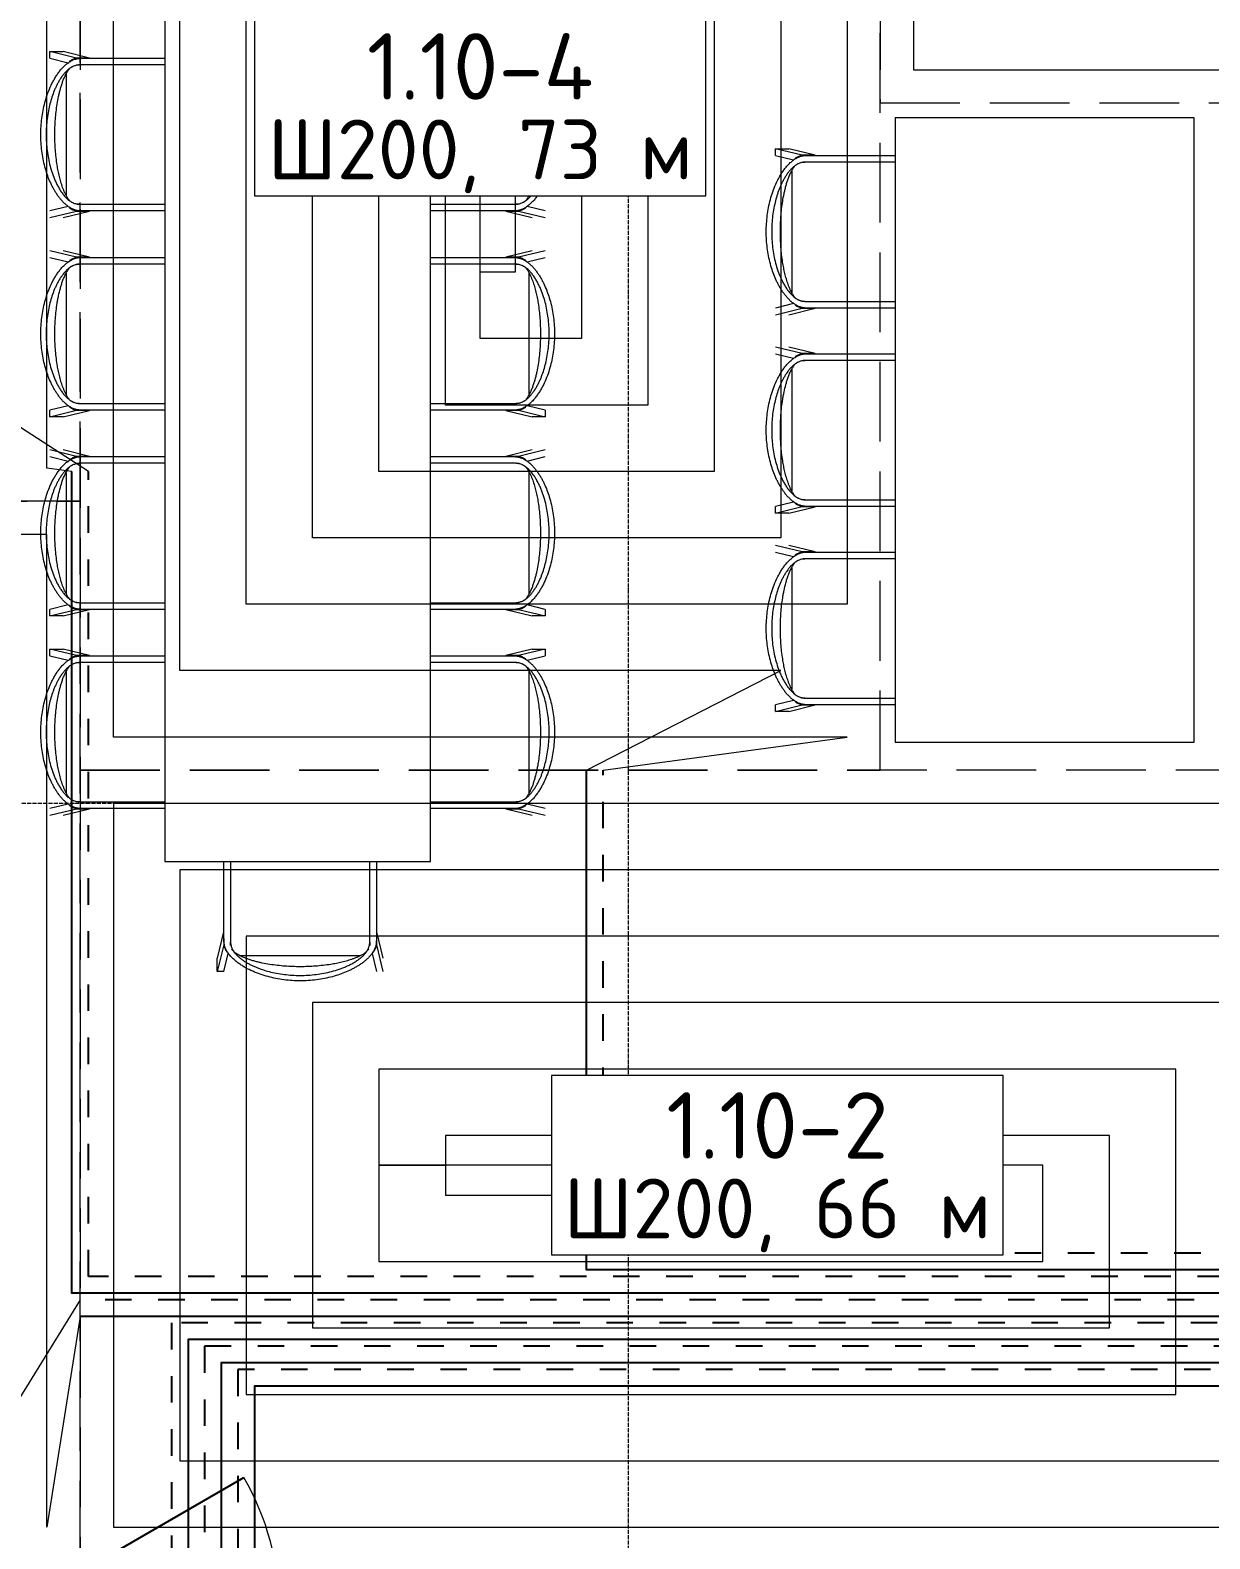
# Model space of a CAD drawing. Header units: millimetres. Extents: x -5016 to 22834, y -6019 to 18943.
# Drawn here: x 4299 to 7853, y 6685 to 11229 of the extents above; entities that cross this region are included whole.
import ezdxf
from ezdxf.enums import TextEntityAlignment as Align

# ---------------------------------------------------------------- set-up
doc = ezdxf.new("R2010")
doc.units = ezdxf.units.MM
for name, pattern in [('ОВ_ПУНКТ', [160, 80, -80]), ('ОВ_ШТРИХ', [330, 240, -90]), ('Осевая 12-2-2', [16, 12, -2, 0, -2])]:
    doc.linetypes.add(name, pattern=pattern)
for name, color, linetype, lineweight in [('A-DOOR', 8, 'Continuous', 13), ('I-FURN', 9, 'Continuous', 13), ('S-GRID', 8, 'Continuous', 13), ('АР_подложка', 8, 'Continuous', 13), ('ОВ_марки', 7, 'Continuous', 18), ('ОВ_Т11', 6, 'Continuous', 35), ('ОВ_Т21', 4, 'Continuous', 35), ('ОВ_ТП', 1, 'Continuous', 13)]:
    doc.layers.add(name, color=color, linetype=linetype, lineweight=lineweight)
doc.styles.add('GOST', font='isocpeur.ttf', dxfattribs={"width": 0.9})

# ---------------------------------------------------------------- blocks, each defined once
blk = doc.blocks.new('INT 19 Дверь межкомнатная одностворчатая - 900 х 2370 _800_ Глухое П-НАР-1569046-Этаж 1 - Планировка')
at = {"layer": 'A-DOOR', "lineweight": 25}
blk.add_line((-400, 170), (292.8, 570), dxfattribs=at)
at = {"layer": 'A-DOOR'}
for p, q in [((-400, 170), (-450, 170)), ((-450, 170), (-450, 95)), ((-400, 95), (-400, 170)), ((400, 95), (400, 170)), ((400, 170), (450, 170)), ((450, 170), (450, 95)), ((-450, 95), (-400, 95)), ((450, 95), (400, 95))]:
    blk.add_line(p, q, dxfattribs=at)
blk.add_arc((-400, 170), 800, 360, 30, dxfattribs=at)
blk = doc.blocks.new('INT Стол прямоугольный - INT Стол прямоугольный-1563841-Этаж 1 - Планировка')
at = {"layer": 'I-FURN'}
for p, q in [((1300, 400), (-1300, 400)), ((-1300, 400), (-1300, -400)), ((1300, -400), (1300, 400)), ((-1300, -400), (1300, -400))]:
    blk.add_line(p, q, dxfattribs=at)
blk = doc.blocks.new('INT Стул Wooden - INT Стул Wooden-1563847-Этаж 1 - Планировка')
at = {"layer": 'I-FURN'}
for p, q in [((-230, -160), (-230, 93.8)), ((-210, 93.8), (-210, -163.9)), ((210, -163.9), (210, 93.8)), ((230, 93.8), (230, -160)), ((-230.7, -132.8), (-250, -212.2)), ((-230.7, -132.8), (-230.5, -171.9)), ((230.5, -171.9), (230.7, -132.8)), ((250, -212.2), (230.7, -132.8)), ((-230.5, -171.9), (-250, -252.2)), ((-230, -160), (-230, -171.5)), ((-210, -173.4), (-210, -163.9)), ((210, -163.9), (210, -173.4)), ((230, -171.5), (230, -160)), ((250, -252.2), (230.5, -171.9)), ((-230, -252.2), (-216.7, -197.7)), ((-182.7, -203.4), (182.7, -203.4)), ((216.7, -197.7), (230, -252.2)), ((250, -212.2), (250, -252.2)), ((250, -252.2), (230, -252.2))]:
    blk.add_line(p, q, dxfattribs=at)
for points, knots in [([(230, -160), (229.8, -163.5), (228.9, -170.5), (226.5, -178.8), (224, -185.1), (220.7, -191.2), (216.7, -197.1), (212.9, -201.9), (210.7, -204.6), (207.3, -208.6), (202.9, -212.9), (197.7, -217.7), (192.3, -222.3), (185.3, -227.6), (176.5, -233.6), (167.4, -239.1), (158.1, -244.2), (145.4, -250.5), (128.9, -257.5), (107.7, -264.7), (85, -270.8), (53.1, -277), (20.4, -280.1), (-12.2, -280.1), (-36.7, -278.5), (-61, -275.4), (-85, -270.8), (-108.7, -264.4), (-131.8, -256.4), (-150.4, -248.2), (-164.8, -240.7), (-173.5, -235.5), (-180.2, -231.1), (-185.2, -227.6), (-190.1, -224), (-194.8, -220.2), (-199.3, -216.2), (-203.8, -212.1), (-208, -207.8), (-211.3, -204), (-213.8, -200.8), (-216.2, -197.6), (-219.2, -193.5), (-222.3, -188.3), (-224.9, -183), (-226.9, -177.5), (-229, -170), (-229.8, -164), (-230, -160)], [-1, -1, -1, -1, -0.980978, -0.961957, -0.952446, -0.942935, -0.923913, -0.914402, -0.909647, -0.904891, -0.88587, -0.876359, -0.866848, -0.847826, -0.828804, -0.809783, -0.790761, -0.771739, -0.733696, -0.695652, -0.652174, -0.608696, -0.521739, -0.478261, -0.434783, -0.391304, -0.347826, -0.304348, -0.26087, -0.217391, -0.195652, -0.173913, -0.163043, -0.152174, -0.141304, -0.130435, -0.119565, -0.108696, -0.097826, -0.086957, -0.081522, -0.076087, -0.065217, -0.054348, -0.043478, -0.032609, -0.021739, 0, 0, 0, 0]), ([(-230, -171.5), (-229.3, -175.1), (-227.8, -180.2), (-224.9, -186.5), (-222.7, -190.2), (-221.2, -192.4), (-220.6, -193.2), (-220.6, -193.3)], [-1, -1, -1, -1, -0.97916667, -0.96875, -0.95833333, -0.953125, -0.95238095, -0.95238095, -0.95238095, -0.95238095]), ([(-210, -163.9), (-209.7, -167.5), (-208.5, -174.2), (-206, -181.3), (-203.9, -185.8), (-202.3, -188.7), (-199.1, -193.7), (-194.5, -199), (-190.4, -203.3), (-188, -205.7), (-184.2, -209.2), (-179.5, -213), (-174.6, -216.5), (-171.8, -218.5), (-167.5, -221.4), (-160.9, -225.5), (-151.7, -230.5), (-142.4, -235.1), (-132.7, -239.3), (-119.8, -244.3), (-103.2, -249.7), (-82.1, -255.1), (-59.6, -259.4), (-35.8, -262.3), (-12, -263.8), (20, -263.8), (59.7, -260.2), (98.7, -251.5), (125, -242.5), (139.6, -236.4), (148.5, -232.1), (155.5, -228.4), (160.7, -225.6), (165.8, -222.5), (170.7, -219.3), (175.6, -215.8), (180.4, -212.3), (184.2, -209.1), (187.1, -206.5), (189.2, -204.4), (191.3, -202.3), (194, -199.5), (197.3, -195.7), (200.3, -191.8), (202.4, -188.6), (203.8, -186.1), (205, -183.5), (206.5, -180), (208.6, -173.7), (209.6, -167.9), (210, -163.9)], [-1, -1, -1, -1, -0.979167, -0.958333, -0.953125, -0.947917, -0.9375, -0.916667, -0.90625, -0.901042, -0.895833, -0.875, -0.864583, -0.859375, -0.854167, -0.833333, -0.8125, -0.791667, -0.770833, -0.75, -0.708333, -0.666667, -0.619048, -0.571429, -0.52381, -0.47619, -0.380952, -0.285714, -0.238095, -0.214286, -0.190476, -0.178571, -0.166667, -0.154762, -0.142857, -0.130952, -0.119048, -0.107143, -0.10119, -0.095238, -0.089286, -0.083333, -0.071429, -0.059524, -0.053571, -0.047619, -0.041667, -0.035714, -0.02381, 0, 0, 0, 0]), ([(220.6, -193.3), (221.1, -192.5), (222.3, -190.9), (224.3, -187.6), (227.4, -181.5), (229.2, -175.6), (230, -171.5)], [-0.04761905, -0.04761905, -0.04761905, -0.04761905, -0.04166667, -0.03571429, -0.02380952, 0, 0, 0, 0]), ([(-201.1, -190.4), (-201.7, -189.7), (-203.3, -187.7), (-204.7, -185.5), (-205.6, -183.9)], [-0.0431279, -0.0431279, -0.0431279, -0.0431279, -0.0375, -0.025, -0.025, -0.025, -0.025]), ([(198.1, -193.7), (197.8, -194), (195.5, -196.1), (190.4, -199.6), (184.5, -202.7), (181, -204.6), (179.8, -205.2), (177.9, -206.2), (173.7, -208.3), (168.4, -210.5), (163, -212.6), (157.7, -214.6), (150.8, -217), (142.5, -219.5), (134.2, -221.8), (125.8, -224), (117.3, -225.9), (106.1, -228.2), (90.2, -231), (69, -233.9), (46.2, -236), (23.1, -237.3), (0.1, -237.7), (-23.1, -237.3), (-46, -236), (-69.2, -233.9), (-88, -231.3), (-103.3, -228.7), (-118.5, -225.7), (-133.1, -222.2), (-146.1, -218.4), (-153.5, -216.1), (-158.9, -214.1), (-164.4, -212.1), (-169.7, -210), (-174.2, -208), (-177.2, -206.6), (-178.9, -205.7), (-180.1, -205.1), (-181.4, -204.4), (-183.1, -203.5), (-186.1, -201.9), (-190.4, -199.5), (-194.3, -196.9), (-196.9, -194.8), (-197.9, -193.9), (-198.2, -193.6)], [-0.9467731, -0.9467731, -0.9467731, -0.9467731, -0.94375, -0.925, -0.90625, -0.9015625, -0.8992187, -0.896875, -0.8875, -0.86875, -0.859375, -0.85, -0.83125, -0.8125, -0.79375, -0.775, -0.75625, -0.7375, -0.7, -0.65, -0.6, -0.55, -0.5, -0.45, -0.4, -0.35, -0.3, -0.275, -0.25, -0.2, -0.175, -0.1625, -0.15, -0.1375, -0.125, -0.1125, -0.10625, -0.103125, -0.1, -0.096875, -0.09375, -0.0875, -0.075, -0.0625, -0.05625, -0.053125, -0.053125, -0.053125, -0.053125]), ([(205.6, -183.8), (204.7, -185.4), (203.3, -187.7), (201.6, -189.8), (201.1, -190.4)], [-0.975298, -0.975298, -0.975298, -0.975298, -0.9625, -0.95685193, -0.95685193, -0.95685193, -0.95685193])]:
    blk.add_open_spline(points, degree=3, knots=knots, dxfattribs=at)
blk = doc.blocks.new('INT Стул Wooden - INT Стул Wooden-1563848-Этаж 1 - Планировка')
at = {"layer": 'I-FURN'}
for p, q in [((-250, 252.2), (-230.5, 171.9)), ((-216.7, 197.7), (-230, 252.2)), ((230, 252.2), (216.7, 197.7)), ((230, 252.2), (250, 252.2)), ((230.5, 171.9), (250, 252.2)), ((250, 252.2), (250, 212.2)), ((-250, 212.2), (-230.7, 132.8)), ((182.7, 203.4), (-182.7, 203.4)), ((230.7, 132.8), (250, 212.2)), ((-230.5, 171.9), (-230.7, 132.8)), ((-230, 171.5), (-230, 160)), ((-230, -93.8), (-230, 160)), ((-210, 163.9), (-210, 173.4)), ((-210, 163.9), (-210, -93.8)), ((210, 173.4), (210, 163.9)), ((210, -93.8), (210, 163.9)), ((230, 160), (230, 171.5)), ((230, 160), (230, -93.8)), ((230.7, 132.8), (230.5, 171.9))]:
    blk.add_line(p, q, dxfattribs=at)
for points, knots in [([(-230, 160), (-229.8, 163.5), (-228.9, 170.5), (-226.6, 178.7), (-224, 185), (-220.7, 191.2), (-216.7, 197.1), (-212.9, 201.9), (-210.7, 204.6), (-207.3, 208.6), (-202.9, 213), (-197.6, 217.7), (-192.3, 222.3), (-185.2, 227.7), (-176.4, 233.6), (-167.4, 239.2), (-158, 244.2), (-145.4, 250.5), (-128.9, 257.5), (-107.7, 264.7), (-85, 270.8), (-53.1, 277), (-20.4, 280.1), (12.3, 280.1), (36.7, 278.5), (61.1, 275.4), (93, 269.2), (124.4, 259.7), (150.4, 248.2), (164.8, 240.7), (173.5, 235.5), (180.3, 231), (185.3, 227.6), (190.1, 224), (194.8, 220.2), (199.4, 216.2), (203.8, 212), (208.1, 207.7), (211.3, 204), (213.8, 200.8), (216.2, 197.6), (219.2, 193.5), (222.3, 188.4), (224.9, 183.1), (226.9, 177.6), (228.9, 170), (229.8, 164.1), (230, 160)], [-1, -1, -1, -1, -0.980978, -0.961957, -0.952446, -0.942935, -0.923913, -0.914402, -0.909647, -0.904891, -0.88587, -0.876359, -0.866848, -0.847826, -0.828804, -0.809783, -0.790761, -0.771739, -0.733696, -0.695652, -0.652174, -0.608696, -0.521739, -0.478261, -0.434783, -0.391304, -0.347826, -0.26087, -0.217391, -0.195652, -0.173913, -0.163043, -0.152174, -0.141304, -0.130435, -0.119565, -0.108696, -0.097826, -0.086957, -0.081522, -0.076087, -0.065217, -0.054348, -0.043478, -0.032609, -0.021739, 0, 0, 0, 0]), ([(210, 163.9), (209.7, 167.4), (208.5, 174.2), (206.1, 181.3), (203.9, 185.8), (202.3, 188.7), (199.1, 193.7), (194.5, 199), (190.3, 203.3), (187.9, 205.7), (184.1, 209.2), (179.4, 213), (174.5, 216.6), (171.6, 218.6), (167.4, 221.5), (160.7, 225.6), (151.6, 230.6), (142.3, 235.1), (132.7, 239.3), (119.8, 244.3), (103.3, 249.7), (82.1, 255.1), (59.6, 259.4), (35.9, 262.3), (12, 263.8), (-12, 263.8), (-35.8, 262.3), (-59.6, 259.4), (-83.1, 255), (-106.1, 249), (-124.9, 242.5), (-139.6, 236.3), (-148.6, 232.1), (-155.6, 228.4), (-160.8, 225.5), (-165.9, 222.4), (-170.9, 219.2), (-175.7, 215.8), (-180.4, 212.2), (-184.3, 209.1), (-187.2, 206.4), (-189.2, 204.4), (-191.3, 202.3), (-194, 199.5), (-197.3, 195.8), (-200.3, 191.9), (-202.3, 188.6), (-203.7, 186.1), (-205, 183.6), (-206.4, 180.1), (-208.6, 173.8), (-209.6, 168), (-210, 163.9)], [-1, -1, -1, -1, -0.979167, -0.958333, -0.953125, -0.947917, -0.9375, -0.916667, -0.90625, -0.901042, -0.895833, -0.875, -0.864583, -0.859375, -0.854167, -0.833333, -0.8125, -0.791667, -0.770833, -0.75, -0.708333, -0.666667, -0.619048, -0.571429, -0.52381, -0.47619, -0.428571, -0.380952, -0.333333, -0.285714, -0.238095, -0.214286, -0.190476, -0.178571, -0.166667, -0.154762, -0.142857, -0.130952, -0.119048, -0.107143, -0.10119, -0.095238, -0.089286, -0.083333, -0.071429, -0.059524, -0.053571, -0.047619, -0.041667, -0.035714, -0.02381, 0, 0, 0, 0]), ([(-198.2, 193.6), (-197.9, 193.9), (-195.5, 196.1), (-190.4, 199.6), (-184.6, 202.7), (-181.1, 204.5), (-179.8, 205.2), (-177.9, 206.2), (-173.7, 208.3), (-168.4, 210.5), (-163, 212.6), (-157.6, 214.6), (-150.7, 217), (-142.4, 219.5), (-134.1, 221.9), (-125.8, 224), (-117.5, 225.8), (-106.2, 228.2), (-89.9, 231.1), (-69.2, 233.9), (-46, 236), (-23.1, 237.3), (0.1, 237.7), (23.1, 237.3), (46.2, 236), (69, 233.9), (92.1, 230.7), (110.8, 227.3), (125.8, 224), (137, 221.1), (146.2, 218.4), (153.6, 216), (159, 214.1), (164.4, 212.1), (169.7, 210), (174.1, 208), (177.1, 206.6), (178.8, 205.7), (180.1, 205.1), (181.3, 204.4), (183, 203.5), (186, 201.9), (190.3, 199.6), (194.3, 196.9), (196.8, 194.9), (197.8, 193.9), (198.2, 193.6)], [-0.9467413, -0.9467413, -0.9467413, -0.9467413, -0.94375, -0.925, -0.90625, -0.9015625, -0.8992187, -0.896875, -0.8875, -0.86875, -0.859375, -0.85, -0.83125, -0.8125, -0.79375, -0.775, -0.75625, -0.7375, -0.7, -0.65, -0.6, -0.55, -0.5, -0.45, -0.4, -0.35, -0.3, -0.25, -0.225, -0.2, -0.175, -0.1625, -0.15, -0.1375, -0.125, -0.1125, -0.10625, -0.103125, -0.1, -0.096875, -0.09375, -0.0875, -0.075, -0.0625, -0.05625, -0.053125, -0.053125, -0.053125, -0.053125]), ([(-220.6, 193.3), (-221.1, 192.5), (-222.3, 190.9), (-224.3, 187.6), (-226.5, 183.2), (-228.6, 177.6), (-229.6, 173.5), (-230, 171.5)], [-0.04761905, -0.04761905, -0.04761905, -0.04761905, -0.04166667, -0.03571429, -0.02380952, -0.01190476, 0, 0, 0, 0]), ([(-205.6, 183.9), (-204.7, 185.5), (-203.3, 187.7), (-201.7, 189.7), (-201.1, 190.4)], [-0.97502393, -0.97502393, -0.97502393, -0.97502393, -0.9625, -0.9568721, -0.9568721, -0.9568721, -0.9568721]), ([(201.1, 190.4), (201.6, 189.8), (203.2, 187.7), (204.7, 185.5), (205.6, 183.9)], [-0.04314807, -0.04314807, -0.04314807, -0.04314807, -0.0375, -0.025, -0.025, -0.025, -0.025]), ([(230, 171.5), (229.3, 175.1), (227.8, 180.2), (224.9, 186.5), (222.7, 190.2), (221.2, 192.4), (220.6, 193.2), (220.6, 193.3)], [-1, -1, -1, -1, -0.97916667, -0.96875, -0.95833333, -0.953125, -0.95238095, -0.95238095, -0.95238095, -0.95238095])]:
    blk.add_open_spline(points, degree=3, knots=knots, dxfattribs=at)
blk = doc.blocks.new('INT Стул Wooden - INT Стул Wooden-V3-Этаж 1 - Планировка')
at = {"layer": 'I-FURN'}
for p, q in [((-250, 252.2), (-230.5, 171.9)), ((-216.7, 197.7), (-230, 252.2)), ((230, 252.2), (216.7, 197.7)), ((230, 252.2), (250, 252.2)), ((230.5, 171.9), (250, 252.2)), ((250, 252.2), (250, 212.2)), ((-250, 212.2), (-230.7, 132.8)), ((182.7, 203.4), (-182.7, 203.4)), ((230.7, 132.8), (250, 212.2)), ((-230.5, 171.9), (-230.7, 132.8)), ((-230, 171.5), (-230, 160)), ((-230, -78.9), (-230, 160)), ((-210, 163.9), (-210, 173.4)), ((-210, 163.9), (-210, -78.9)), ((210, 173.4), (210, 163.9)), ((210, -78.9), (210, 163.9)), ((230, 160), (230, 171.5)), ((230, 160), (230, -78.9)), ((230.7, 132.8), (230.5, 171.9))]:
    blk.add_line(p, q, dxfattribs=at)
for points, knots in [([(-230, 160), (-229.8, 163.5), (-228.9, 170.5), (-226.6, 178.7), (-224, 185), (-220.7, 191.2), (-216.7, 197.1), (-212.9, 201.9), (-210.7, 204.6), (-207.3, 208.6), (-202.9, 213), (-197.6, 217.7), (-192.3, 222.3), (-185.2, 227.7), (-176.4, 233.6), (-167.4, 239.2), (-158, 244.2), (-145.4, 250.5), (-128.9, 257.5), (-107.7, 264.7), (-85, 270.8), (-53.1, 277), (-20.4, 280.1), (12.3, 280.1), (36.7, 278.5), (61.1, 275.4), (93, 269.2), (124.4, 259.7), (150.4, 248.2), (164.8, 240.7), (173.5, 235.5), (180.3, 231), (185.3, 227.6), (190.1, 224), (194.8, 220.2), (199.4, 216.2), (203.8, 212), (208.1, 207.7), (211.3, 204), (213.8, 200.8), (216.2, 197.6), (219.2, 193.5), (222.3, 188.4), (224.9, 183.1), (226.9, 177.6), (228.9, 170), (229.8, 164.1), (230, 160)], [-1, -1, -1, -1, -0.980978, -0.961957, -0.952446, -0.942935, -0.923913, -0.914402, -0.909647, -0.904891, -0.88587, -0.876359, -0.866848, -0.847826, -0.828804, -0.809783, -0.790761, -0.771739, -0.733696, -0.695652, -0.652174, -0.608696, -0.521739, -0.478261, -0.434783, -0.391304, -0.347826, -0.26087, -0.217391, -0.195652, -0.173913, -0.163043, -0.152174, -0.141304, -0.130435, -0.119565, -0.108696, -0.097826, -0.086957, -0.081522, -0.076087, -0.065217, -0.054348, -0.043478, -0.032609, -0.021739, 0, 0, 0, 0]), ([(210, 163.9), (209.7, 167.4), (208.5, 174.2), (206.1, 181.3), (203.9, 185.8), (202.3, 188.7), (199.1, 193.7), (194.5, 199), (190.3, 203.3), (187.9, 205.7), (184.1, 209.2), (179.4, 213), (174.5, 216.6), (171.6, 218.6), (167.4, 221.5), (160.7, 225.6), (151.6, 230.6), (142.3, 235.1), (132.7, 239.3), (119.8, 244.3), (103.3, 249.7), (82.1, 255.1), (59.6, 259.4), (35.9, 262.3), (12, 263.8), (-12, 263.8), (-35.8, 262.3), (-59.6, 259.4), (-83.1, 255), (-106.1, 249), (-124.9, 242.5), (-139.6, 236.3), (-148.6, 232.1), (-155.6, 228.4), (-160.8, 225.5), (-165.9, 222.4), (-170.9, 219.2), (-175.7, 215.8), (-180.4, 212.2), (-184.3, 209.1), (-187.2, 206.4), (-189.2, 204.4), (-191.3, 202.3), (-194, 199.5), (-197.3, 195.8), (-200.3, 191.9), (-202.3, 188.6), (-203.7, 186.1), (-205, 183.6), (-206.4, 180.1), (-208.6, 173.8), (-209.6, 168), (-210, 163.9)], [-1, -1, -1, -1, -0.979167, -0.958333, -0.953125, -0.947917, -0.9375, -0.916667, -0.90625, -0.901042, -0.895833, -0.875, -0.864583, -0.859375, -0.854167, -0.833333, -0.8125, -0.791667, -0.770833, -0.75, -0.708333, -0.666667, -0.619048, -0.571429, -0.52381, -0.47619, -0.428571, -0.380952, -0.333333, -0.285714, -0.238095, -0.214286, -0.190476, -0.178571, -0.166667, -0.154762, -0.142857, -0.130952, -0.119048, -0.107143, -0.10119, -0.095238, -0.089286, -0.083333, -0.071429, -0.059524, -0.053571, -0.047619, -0.041667, -0.035714, -0.02381, 0, 0, 0, 0]), ([(-198.2, 193.6), (-197.9, 193.9), (-195.5, 196.1), (-190.4, 199.6), (-184.6, 202.7), (-181.1, 204.5), (-179.8, 205.2), (-177.9, 206.2), (-173.7, 208.3), (-168.4, 210.5), (-163, 212.6), (-157.6, 214.6), (-150.7, 217), (-142.4, 219.5), (-134.1, 221.9), (-125.8, 224), (-117.5, 225.8), (-106.2, 228.2), (-89.9, 231.1), (-69.2, 233.9), (-46, 236), (-23.1, 237.3), (0.1, 237.7), (23.1, 237.3), (46.2, 236), (69, 233.9), (92.1, 230.7), (110.8, 227.3), (125.8, 224), (137, 221.1), (146.2, 218.4), (153.6, 216), (159, 214.1), (164.4, 212.1), (169.7, 210), (174.1, 208), (177.1, 206.6), (178.8, 205.7), (180.1, 205.1), (181.3, 204.4), (183, 203.5), (186, 201.9), (190.3, 199.6), (194.3, 196.9), (196.8, 194.9), (197.8, 193.9), (198.2, 193.6)], [-0.9467413, -0.9467413, -0.9467413, -0.9467413, -0.94375, -0.925, -0.90625, -0.9015625, -0.8992187, -0.896875, -0.8875, -0.86875, -0.859375, -0.85, -0.83125, -0.8125, -0.79375, -0.775, -0.75625, -0.7375, -0.7, -0.65, -0.6, -0.55, -0.5, -0.45, -0.4, -0.35, -0.3, -0.25, -0.225, -0.2, -0.175, -0.1625, -0.15, -0.1375, -0.125, -0.1125, -0.10625, -0.103125, -0.1, -0.096875, -0.09375, -0.0875, -0.075, -0.0625, -0.05625, -0.053125, -0.053125, -0.053125, -0.053125]), ([(-220.6, 193.3), (-221.1, 192.5), (-222.3, 190.9), (-224.3, 187.6), (-226.5, 183.2), (-228.6, 177.6), (-229.6, 173.5), (-230, 171.5)], [-0.04761905, -0.04761905, -0.04761905, -0.04761905, -0.04166667, -0.03571429, -0.02380952, -0.01190476, 0, 0, 0, 0]), ([(-205.6, 183.9), (-204.7, 185.5), (-203.3, 187.7), (-201.7, 189.7), (-201.1, 190.4)], [-0.97502393, -0.97502393, -0.97502393, -0.97502393, -0.9625, -0.9568721, -0.9568721, -0.9568721, -0.9568721]), ([(201.1, 190.4), (201.6, 189.8), (203.2, 187.7), (204.7, 185.5), (205.6, 183.9)], [-0.04314807, -0.04314807, -0.04314807, -0.04314807, -0.0375, -0.025, -0.025, -0.025, -0.025]), ([(230, 171.5), (229.3, 175.1), (227.8, 180.2), (224.9, 186.5), (222.7, 190.2), (221.2, 192.4), (220.6, 193.2), (220.6, 193.3)], [-1, -1, -1, -1, -0.97916667, -0.96875, -0.95833333, -0.953125, -0.95238095, -0.95238095, -0.95238095, -0.95238095])]:
    blk.add_open_spline(points, degree=3, knots=knots, dxfattribs=at)
blk = doc.blocks.new('INT 02 Столешница островная - INT 02 Столешница островная-1565450-Этаж 1 - Планировка')
at = {"layer": 'I-FURN'}
for p, q in [((2478.3, 0), (598.3, 0)), ((598.3, 0), (598.3, -900)), ((2478.3, -900), (2478.3, 0)), ((598.3, -900), (2478.3, -900))]:
    blk.add_line(p, q, dxfattribs=at)
blk = doc.blocks.new('INT Стул Wooden - INT Стул Wooden-V10-Этаж 1 - Планировка')
at = {"layer": 'I-FURN'}
for p, q in [((-230, -160), (-230, 108.6)), ((-210, 108.6), (-210, -163.9)), ((210, -163.9), (210, 108.6)), ((230, 108.6), (230, -160)), ((-230.7, -132.8), (-250, -212.2)), ((-230.7, -132.8), (-230.5, -171.9)), ((230.5, -171.9), (230.7, -132.8)), ((250, -212.2), (230.7, -132.8)), ((-230.5, -171.9), (-250, -252.2)), ((-230, -160), (-230, -171.5)), ((-210, -173.4), (-210, -163.9)), ((210, -163.9), (210, -173.4)), ((230, -171.5), (230, -160)), ((250, -252.2), (230.5, -171.9)), ((-230, -252.2), (-216.7, -197.7)), ((-182.7, -203.4), (182.7, -203.4)), ((216.7, -197.7), (230, -252.2)), ((250, -212.2), (250, -252.2)), ((250, -252.2), (230, -252.2))]:
    blk.add_line(p, q, dxfattribs=at)
for points, knots in [([(230, -160), (229.8, -163.5), (228.9, -170.5), (226.5, -178.8), (224, -185.1), (220.7, -191.2), (216.7, -197.1), (212.9, -201.9), (210.7, -204.6), (207.3, -208.6), (202.9, -212.9), (197.7, -217.7), (192.3, -222.3), (185.3, -227.6), (176.5, -233.6), (167.4, -239.1), (158.1, -244.2), (145.4, -250.5), (128.9, -257.5), (107.7, -264.7), (85, -270.8), (53.1, -277), (20.4, -280.1), (-12.2, -280.1), (-36.7, -278.5), (-61, -275.4), (-85, -270.8), (-108.7, -264.4), (-131.8, -256.4), (-150.4, -248.2), (-164.8, -240.7), (-173.5, -235.5), (-180.2, -231.1), (-185.2, -227.6), (-190.1, -224), (-194.8, -220.2), (-199.3, -216.2), (-203.8, -212.1), (-208, -207.8), (-211.3, -204), (-213.8, -200.8), (-216.2, -197.6), (-219.2, -193.5), (-222.3, -188.3), (-224.9, -183), (-226.9, -177.5), (-229, -170), (-229.8, -164), (-230, -160)], [-1, -1, -1, -1, -0.980978, -0.961957, -0.952446, -0.942935, -0.923913, -0.914402, -0.909647, -0.904891, -0.88587, -0.876359, -0.866848, -0.847826, -0.828804, -0.809783, -0.790761, -0.771739, -0.733696, -0.695652, -0.652174, -0.608696, -0.521739, -0.478261, -0.434783, -0.391304, -0.347826, -0.304348, -0.26087, -0.217391, -0.195652, -0.173913, -0.163043, -0.152174, -0.141304, -0.130435, -0.119565, -0.108696, -0.097826, -0.086957, -0.081522, -0.076087, -0.065217, -0.054348, -0.043478, -0.032609, -0.021739, 0, 0, 0, 0]), ([(-229.8, -172.4), (-229.1, -175.7), (-227.7, -180.5), (-224.9, -186.5), (-222.7, -190.2), (-221.2, -192.4), (-220.6, -193.2), (-220.6, -193.3)], [-0.99815097, -0.99815097, -0.99815097, -0.99815097, -0.97916667, -0.96875, -0.95833333, -0.953125, -0.95238095, -0.95238095, -0.95238095, -0.95238095]), ([(-210, -163.9), (-209.7, -167.5), (-208.5, -174.2), (-206, -181.3), (-203.9, -185.8), (-202.3, -188.7), (-199.1, -193.7), (-194.5, -199), (-190.4, -203.3), (-188, -205.7), (-184.2, -209.2), (-179.5, -213), (-174.6, -216.5), (-171.8, -218.5), (-167.5, -221.4), (-160.9, -225.5), (-151.7, -230.5), (-142.4, -235.1), (-132.7, -239.3), (-119.8, -244.3), (-103.2, -249.7), (-82.1, -255.1), (-59.6, -259.4), (-35.8, -262.3), (-12, -263.8), (20, -263.8), (59.7, -260.2), (98.7, -251.5), (125, -242.5), (139.6, -236.4), (148.5, -232.1), (155.5, -228.4), (160.7, -225.6), (165.8, -222.5), (170.7, -219.3), (175.6, -215.8), (180.4, -212.3), (184.2, -209.1), (187.1, -206.5), (189.2, -204.4), (191.3, -202.3), (194, -199.5), (197.3, -195.7), (200.3, -191.8), (202.4, -188.6), (203.8, -186.1), (205, -183.5), (206.5, -180), (208.6, -173.7), (209.6, -167.9), (210, -163.9)], [-1, -1, -1, -1, -0.979167, -0.958333, -0.953125, -0.947917, -0.9375, -0.916667, -0.90625, -0.901042, -0.895833, -0.875, -0.864583, -0.859375, -0.854167, -0.833333, -0.8125, -0.791667, -0.770833, -0.75, -0.708333, -0.666667, -0.619048, -0.571429, -0.52381, -0.47619, -0.380952, -0.285714, -0.238095, -0.214286, -0.190476, -0.178571, -0.166667, -0.154762, -0.142857, -0.130952, -0.119048, -0.107143, -0.10119, -0.095238, -0.089286, -0.083333, -0.071429, -0.059524, -0.053571, -0.047619, -0.041667, -0.035714, -0.02381, 0, 0, 0, 0]), ([(220.6, -193.3), (221.1, -192.5), (222.3, -190.9), (224.3, -187.6), (227.3, -181.7), (229, -176.2), (229.8, -172.4)], [-0.04761905, -0.04761905, -0.04761905, -0.04761905, -0.04166667, -0.03571429, -0.02380952, -0.00184873, -0.00184873, -0.00184873, -0.00184873]), ([(-201.1, -190.4), (-201.7, -189.7), (-203.3, -187.7), (-204.7, -185.5), (-205.6, -183.9)], [-0.0431279, -0.0431279, -0.0431279, -0.0431279, -0.0375, -0.025, -0.025, -0.025, -0.025]), ([(198.1, -193.7), (197.8, -194), (195.5, -196.1), (190.4, -199.6), (184.5, -202.7), (181, -204.6), (179.8, -205.2), (177.9, -206.2), (173.7, -208.3), (168.4, -210.5), (163, -212.6), (157.7, -214.6), (150.8, -217), (142.5, -219.5), (134.2, -221.8), (125.8, -224), (117.3, -225.9), (106.1, -228.2), (90.2, -231), (69, -233.9), (46.2, -236), (23.1, -237.3), (0.1, -237.7), (-23.1, -237.3), (-46, -236), (-69.2, -233.9), (-88, -231.3), (-103.3, -228.7), (-118.5, -225.7), (-133.1, -222.2), (-146.1, -218.4), (-153.5, -216.1), (-158.9, -214.1), (-164.4, -212.1), (-169.7, -210), (-174.2, -208), (-177.2, -206.6), (-178.9, -205.7), (-180.1, -205.1), (-181.4, -204.4), (-183.1, -203.5), (-186.1, -201.9), (-190.4, -199.5), (-194.3, -196.9), (-196.9, -194.8), (-197.9, -193.9), (-198.2, -193.6)], [-0.9467731, -0.9467731, -0.9467731, -0.9467731, -0.94375, -0.925, -0.90625, -0.9015625, -0.8992187, -0.896875, -0.8875, -0.86875, -0.859375, -0.85, -0.83125, -0.8125, -0.79375, -0.775, -0.75625, -0.7375, -0.7, -0.65, -0.6, -0.55, -0.5, -0.45, -0.4, -0.35, -0.3, -0.275, -0.25, -0.2, -0.175, -0.1625, -0.15, -0.1375, -0.125, -0.1125, -0.10625, -0.103125, -0.1, -0.096875, -0.09375, -0.0875, -0.075, -0.0625, -0.05625, -0.053125, -0.053125, -0.053125, -0.053125]), ([(205.6, -183.8), (204.7, -185.4), (203.3, -187.7), (201.6, -189.8), (201.1, -190.4)], [-0.975298, -0.975298, -0.975298, -0.975298, -0.9625, -0.95685193, -0.95685193, -0.95685193, -0.95685193])]:
    blk.add_open_spline(points, degree=3, knots=knots, dxfattribs=at)
blk = doc.blocks.new('INT Стул Wooden - INT Стул Wooden-V11-Этаж 1 - Планировка')
at = {"layer": 'I-FURN'}
for p, q in [((-250, 252.2), (-230.5, 171.9)), ((-216.7, 197.7), (-230, 252.2)), ((230, 252.2), (216.7, 197.7)), ((230, 252.2), (250, 252.2)), ((230.5, 171.9), (250, 252.2)), ((250, 252.2), (250, 212.2)), ((-250, 212.2), (-230.7, 132.8)), ((182.7, 203.4), (-182.7, 203.4)), ((230.7, 132.8), (250, 212.2)), ((-230.5, 171.9), (-230.7, 132.8)), ((-230, 171.5), (-230, 160)), ((-230, -108.6), (-230, 160)), ((-210, 163.9), (-210, 173.4)), ((-210, 163.9), (-210, -108.6)), ((210, 173.4), (210, 163.9)), ((210, -108.6), (210, 163.9)), ((230, 160), (230, 171.5)), ((230, 160), (230, -108.6)), ((230.7, 132.8), (230.5, 171.9))]:
    blk.add_line(p, q, dxfattribs=at)
for points, knots in [([(-230, 160), (-229.8, 163.5), (-228.9, 170.5), (-226.6, 178.7), (-224, 185), (-220.7, 191.2), (-216.7, 197.1), (-212.9, 201.9), (-210.7, 204.6), (-207.3, 208.6), (-202.9, 213), (-197.6, 217.7), (-192.3, 222.3), (-185.2, 227.7), (-176.4, 233.6), (-167.4, 239.2), (-158, 244.2), (-145.4, 250.5), (-128.9, 257.5), (-107.7, 264.7), (-85, 270.8), (-53.1, 277), (-20.4, 280.1), (12.3, 280.1), (36.7, 278.5), (61.1, 275.4), (93, 269.2), (124.4, 259.7), (150.4, 248.2), (164.8, 240.7), (173.5, 235.5), (180.3, 231), (185.3, 227.6), (190.1, 224), (194.8, 220.2), (199.4, 216.2), (203.8, 212), (208.1, 207.7), (211.3, 204), (213.8, 200.8), (216.2, 197.6), (219.2, 193.5), (222.3, 188.4), (224.9, 183.1), (226.9, 177.6), (228.9, 170), (229.8, 164.1), (230, 160)], [-1, -1, -1, -1, -0.980978, -0.961957, -0.952446, -0.942935, -0.923913, -0.914402, -0.909647, -0.904891, -0.88587, -0.876359, -0.866848, -0.847826, -0.828804, -0.809783, -0.790761, -0.771739, -0.733696, -0.695652, -0.652174, -0.608696, -0.521739, -0.478261, -0.434783, -0.391304, -0.347826, -0.26087, -0.217391, -0.195652, -0.173913, -0.163043, -0.152174, -0.141304, -0.130435, -0.119565, -0.108696, -0.097826, -0.086957, -0.081522, -0.076087, -0.065217, -0.054348, -0.043478, -0.032609, -0.021739, 0, 0, 0, 0]), ([(210, 163.9), (209.7, 167.4), (208.5, 174.2), (206.1, 181.3), (203.9, 185.8), (202.3, 188.7), (199.1, 193.7), (194.5, 199), (190.3, 203.3), (187.9, 205.7), (184.1, 209.2), (179.4, 213), (174.5, 216.6), (171.6, 218.6), (167.4, 221.5), (160.7, 225.6), (151.6, 230.6), (142.3, 235.1), (132.7, 239.3), (119.8, 244.3), (103.3, 249.7), (82.1, 255.1), (59.6, 259.4), (35.9, 262.3), (12, 263.8), (-12, 263.8), (-35.8, 262.3), (-59.6, 259.4), (-83.1, 255), (-106.1, 249), (-124.9, 242.5), (-139.6, 236.3), (-148.6, 232.1), (-155.6, 228.4), (-160.8, 225.5), (-165.9, 222.4), (-170.9, 219.2), (-175.7, 215.8), (-180.4, 212.2), (-184.3, 209.1), (-187.2, 206.4), (-189.2, 204.4), (-191.3, 202.3), (-194, 199.5), (-197.3, 195.8), (-200.3, 191.9), (-202.3, 188.6), (-203.7, 186.1), (-205, 183.6), (-206.4, 180.1), (-208.6, 173.8), (-209.6, 168), (-210, 163.9)], [-1, -1, -1, -1, -0.979167, -0.958333, -0.953125, -0.947917, -0.9375, -0.916667, -0.90625, -0.901042, -0.895833, -0.875, -0.864583, -0.859375, -0.854167, -0.833333, -0.8125, -0.791667, -0.770833, -0.75, -0.708333, -0.666667, -0.619048, -0.571429, -0.52381, -0.47619, -0.428571, -0.380952, -0.333333, -0.285714, -0.238095, -0.214286, -0.190476, -0.178571, -0.166667, -0.154762, -0.142857, -0.130952, -0.119048, -0.107143, -0.10119, -0.095238, -0.089286, -0.083333, -0.071429, -0.059524, -0.053571, -0.047619, -0.041667, -0.035714, -0.02381, 0, 0, 0, 0]), ([(-198.2, 193.6), (-197.9, 193.9), (-195.5, 196.1), (-190.4, 199.6), (-184.6, 202.7), (-181.1, 204.5), (-179.8, 205.2), (-177.9, 206.2), (-173.7, 208.3), (-168.4, 210.5), (-163, 212.6), (-157.6, 214.6), (-150.7, 217), (-142.4, 219.5), (-134.1, 221.9), (-125.8, 224), (-117.5, 225.8), (-106.2, 228.2), (-89.9, 231.1), (-69.2, 233.9), (-46, 236), (-23.1, 237.3), (0.1, 237.7), (23.1, 237.3), (46.2, 236), (69, 233.9), (92.1, 230.7), (110.8, 227.3), (125.8, 224), (137, 221.1), (146.2, 218.4), (153.6, 216), (159, 214.1), (164.4, 212.1), (169.7, 210), (174.1, 208), (177.1, 206.6), (178.8, 205.7), (180.1, 205.1), (181.3, 204.4), (183, 203.5), (186, 201.9), (190.3, 199.6), (194.3, 196.9), (196.8, 194.9), (197.8, 193.9), (198.2, 193.6)], [-0.9467413, -0.9467413, -0.9467413, -0.9467413, -0.94375, -0.925, -0.90625, -0.9015625, -0.8992187, -0.896875, -0.8875, -0.86875, -0.859375, -0.85, -0.83125, -0.8125, -0.79375, -0.775, -0.75625, -0.7375, -0.7, -0.65, -0.6, -0.55, -0.5, -0.45, -0.4, -0.35, -0.3, -0.25, -0.225, -0.2, -0.175, -0.1625, -0.15, -0.1375, -0.125, -0.1125, -0.10625, -0.103125, -0.1, -0.096875, -0.09375, -0.0875, -0.075, -0.0625, -0.05625, -0.053125, -0.053125, -0.053125, -0.053125]), ([(-220.6, 193.3), (-221.1, 192.5), (-222.3, 190.9), (-224.3, 187.6), (-226.5, 183.2), (-228.5, 177.9), (-229.4, 174.2), (-229.8, 172.4)], [-0.04761905, -0.04761905, -0.04761905, -0.04761905, -0.04166667, -0.03571429, -0.02380952, -0.01190476, -0.00184903, -0.00184903, -0.00184903, -0.00184903]), ([(-205.6, 183.9), (-204.7, 185.5), (-203.3, 187.7), (-201.7, 189.7), (-201.1, 190.4)], [-0.97502393, -0.97502393, -0.97502393, -0.97502393, -0.9625, -0.9568721, -0.9568721, -0.9568721, -0.9568721]), ([(201.1, 190.4), (201.6, 189.8), (203.2, 187.7), (204.7, 185.5), (205.6, 183.9)], [-0.04314807, -0.04314807, -0.04314807, -0.04314807, -0.0375, -0.025, -0.025, -0.025, -0.025]), ([(229.8, 172.4), (229.1, 175.7), (227.7, 180.5), (224.9, 186.5), (222.7, 190.2), (221.2, 192.4), (220.6, 193.2), (220.6, 193.3)], [-0.99815127, -0.99815127, -0.99815127, -0.99815127, -0.97916667, -0.96875, -0.95833333, -0.953125, -0.95238095, -0.95238095, -0.95238095, -0.95238095])]:
    blk.add_open_spline(points, degree=3, knots=knots, dxfattribs=at)
blk = doc.blocks.new('АР_План_1_этажа')
at = {"layer": 'S-GRID', "color": 251, "linetype": 'Осевая 12-2-2', "true_color": 0x646464}
for p, q in [((8268.2, 22574.8), (8268.2, -1346.2)), ((23375.6, 13572.6), (-1176.1, 13572.6))]:
    blk.add_line(p, q, dxfattribs=at)
at = {"layer": 'A-DOOR', "lineweight": 25}
blk.add_blockref('INT 19 Дверь межкомнатная одностворчатая - 900 х 2370 _800_ Глухое П-НАР-1569046-Этаж 1 - Планировка', (6818.2, 10972.6), dxfattribs=at)
at = {"layer": 'I-FURN'}
for name, p, rotation in [('INT Стол прямоугольный - INT Стол прямоугольный-1563841-Этаж 1 - Планировка', (7273.2, 14697.6), 89.99999999999855), ('INT Стул Wooden - INT Стул Wooden-1563848-Этаж 1 - Планировка', (6779.4, 15587.6), 89.99999999999832), ('INT Стул Wooden - INT Стул Wooden-1563847-Этаж 1 - Планировка', (7766.9, 15587.6), 89.99999999999878), ('INT 02 Столешница островная - INT 02 Столешница островная-1565450-Этаж 1 - Планировка', (9973.2, 16236), 269.9999999999974), ('INT Стул Wooden - INT Стул Wooden-V11-Этаж 1 - Планировка', (8964.6, 15295.1), 89.99999999999694), ('INT Стул Wooden - INT Стул Wooden-1563847-Этаж 1 - Планировка', (6779.4, 14987.6), 269.9999999999985), ('INT Стул Wooden - INT Стул Wooden-1563848-Этаж 1 - Планировка', (7766.9, 14987.6), 269.9999999999985), ('INT Стул Wooden - INT Стул Wooden-V10-Этаж 1 - Планировка', (8964.6, 14697.6), 269.9999999999977), ('INT Стул Wooden - INT Стул Wooden-1563847-Этаж 1 - Планировка', (6779.4, 14387.6), 269.9999999999989), ('INT Стул Wooden - INT Стул Wooden-1563848-Этаж 1 - Планировка', (7766.9, 14387.6), 269.9999999999982), ('INT Стул Wooden - INT Стул Wooden-V10-Этаж 1 - Планировка', (8964.6, 14100.2), 269.9999999999977), ('INT Стул Wooden - INT Стул Wooden-1563848-Этаж 1 - Планировка', (6779.4, 13787.6), 89.99999999999925), ('INT Стул Wooden - INT Стул Wooden-1563847-Этаж 1 - Планировка', (7766.9, 13787.6), 89.99999999999785), ('INT Стул Wooden - INT Стул Wooden-V3-Этаж 1 - Планировка', (7280.8, 13318.7), 180)]:
    blk.add_blockref(name, p, dxfattribs=dict(at, rotation=rotation))

msp = doc.modelspace()

# ---------------------------------------------------------------- block references
at = {"layer": 'АР_подложка'}
msp.add_blockref('АР_План_1_этажа', (-2168, -4673), dxfattribs=at)

# ---------------------------------------------------------------- next in the draw order: linework, layer by layer
at = {"layer": 'ОВ_Т11', "lineweight": 18}
for points in [[(4425, 9900), (4350, 9910), (4350, 12900), (850, 12900), (850, 9910), (3950, 9910), (3950, 12500), (1250, 12500), (1250, 10310), (3550, 10310), (3550, 12100), (1650, 12100), (1650, 10710), (3150, 10710), (3150, 11700), (2050, 11700), (2050, 11110), (2750, 11110), (2750, 11405), (2050, 11405), (2550, 11310)], [(6025, 9000), (6760, 9100), (4550, 9100), (4550, 12900), (6760, 12900), (6760, 9500), (4950, 9500), (4950, 12500), (6360, 12500), (6360, 9900), (5350, 9900), (5350, 12100), (5960, 12100), (5960, 10300), (5655, 10300), (5655, 12100), (5655, 11900)], [(4450, 7355), (4350, 6720), (4350, 9710), (850, 9710), (850, 6720), (3950, 6720), (3950, 9310), (1250, 9310), (1250, 7120), (3550, 7120), (3550, 8910), (1650, 8910), (1650, 7520), (3150, 7520), (3150, 8510), (2050, 8510), (2050, 7920), (2750, 7920), (2750, 8215), (2050, 8215), (2550, 8120)], [(8650, 7565), (8550, 6720), (8550, 8900), (4550, 8900), (4550, 6720), (8150, 6720), (8150, 8500), (4950, 8500), (4950, 7120), (7750, 7120), (7750, 8100), (5350, 8100), (5350, 7520), (7350, 7520), (7350, 7810), (5350, 7810), (5550, 7810)]]:
    msp.add_lwpolyline(points, dxfattribs=at)
at = {"layer": 'ОВ_Т11', "lineweight": 25}
for points in [[(13155, 11000), (13155, 10035), (11785, 10035), (11785, 7425), (4425, 7425), (4425, 9900)], [(15225, 11000), (15225, 9965), (11855, 9965), (11855, 7355), (4450, 7355)], [(15295, 11000), (15295, 9895), (11925, 9895), (11925, 7285), (4775, 7285), (4775, 6000)], [(15365, 11000), (15365, 9825), (11995, 9825), (11995, 7215), (4875, 7215), (4875, 4400)], [(15435, 11000), (15435, 9755), (12065, 9755), (12065, 7145), (4975, 7145), (4975, 2600)], [(13085, 11000), (13085, 10105), (11715, 10105), (11715, 7495), (5975, 7495), (5975, 9000)]]:
    msp.add_lwpolyline(points, dxfattribs=at)
at = {"layer": 'ОВ_Т21', "lineweight": 18}
for points in [[(8785, 12700), (8785, 12900), (8620, 12900), (6960, 12900), (6960, 11110), (8020, 11110), (8020, 9100), (8620, 9100), (8620, 12500), (7360, 12500), (7360, 11510), (8220, 11510), (8220, 12100), (8220, 11900), (8020, 11900)], [(4475, 9900), (4150, 10110), (4150, 12700), (1050, 12700), (1050, 10110), (3750, 10110), (3750, 12300), (1450, 12300), (1450, 10510), (3350, 10510), (3350, 11900), (1850, 11900), (1850, 10910), (2950, 10910), (2950, 11500), (2250, 11500), (2250, 11310), (2550, 11310)], [(5975, 9000), (6560, 9300), (4750, 9300), (4750, 12700), (6560, 12700), (6560, 9700), (5150, 9700), (5150, 12300), (6160, 12300), (6160, 10100), (5550, 10100), (5550, 11900), (5760, 11900), (5760, 10500), (5655, 10500), (5655, 11900)], [(4450, 7405), (4150, 6920), (4150, 9510), (1050, 9510), (1050, 6920), (3750, 6920), (3750, 9110), (1450, 9110), (1450, 7320), (3350, 7320), (3350, 8710), (1850, 8710), (1850, 7720), (2950, 7720), (2950, 8310), (2250, 8310), (2250, 8120), (2550, 8120)], [(8650, 7615), (8350, 6920), (8350, 8700), (4750, 8700), (4750, 6920), (7950, 6920), (7950, 8300), (5150, 8300), (5150, 7320), (7550, 7320), (7550, 7900), (5550, 7900), (5550, 7720), (7150, 7720), (7150, 7810), (5550, 7810)]]:
    msp.add_lwpolyline(points, dxfattribs=at)
at = {"layer": 'ОВ_Т21', "linetype": 'ОВ_ПУНКТ', "lineweight": 25}
for points in [[(15175, 11000), (15175, 10015), (11805, 10015), (11805, 7405), (4450, 7405)], [(13105, 11000), (13105, 10085), (11735, 10085), (11735, 7475), (4475, 7475), (4475, 9900)], [(15245, 11000), (15245, 9945), (11875, 9945), (11875, 7335), (4725, 7335), (4725, 6000)], [(15315, 11000), (15315, 9875), (11945, 9875), (11945, 7265), (4825, 7265), (4825, 4400)], [(15385, 11000), (15385, 9805), (12015, 9805), (12015, 7195), (4925, 7195), (4925, 2600)], [(13035, 11000), (13035, 10155), (11665, 10155), (11665, 7545), (6025, 7545), (6025, 9000)]]:
    msp.add_lwpolyline(points, dxfattribs=at)
at = {"layer": 'ОВ_ТП', "linetype": 'ОВ_ШТРИХ'}
for points in [[(750, 9810), (4450, 9810), (4450, 13000), (750, 13000)], [(4450, 9000), (6860, 9000), (6860, 13000), (4450, 13000)], [(7920, 9000), (8720, 9000), (8720, 13000), (6860, 13000), (6860, 11010), (7920, 11010)], [(750, 6620), (4450, 6620), (4450, 9810), (750, 9810)], [(4450, 6620), (8650, 6620), (8650, 9000), (4450, 9000)]]:
    msp.add_lwpolyline(points, close=True, dxfattribs=at)

# ---------------------------------------------------------------- next in the draw order: wipeouts: each hides what was drawn before it
for points in [[(4975, 10730), (6335, 10730), (6335, 11270), (4975, 11270)], [(5870, 7540), (7230, 7540), (7230, 8080), (5870, 8080)]]:
    msp.add_wipeout(points)

# ---------------------------------------------------------------- next in the draw order: linework, layer by layer
at = {"layer": 'ОВ_марки'}
for points in [[(4975, 10730), (6335, 10730), (6335, 11270), (4975, 11270)], [(5870, 7540), (7230, 7540), (7230, 8080), (5870, 8080)]]:
    msp.add_lwpolyline(points, close=True, dxfattribs=at)

# ---------------------------------------------------------------- next in the draw order: texts
at = {"layer": 'ОВ_марки', "style": 'GOST'}
for s, height, p in [('1.10-4', 200, (5655, 11120)), ('Ш200, 73 м', 180, (5655, 10870)), ('1.10-2', 200, (6550, 7930)), ('Ш200, 66 м', 180, (6550, 7680))]:
    msp.add_text(s, height=height, dxfattribs=at).set_placement(p, align=Align.MIDDLE_CENTER)

doc.saveas('drawing.dxf')
